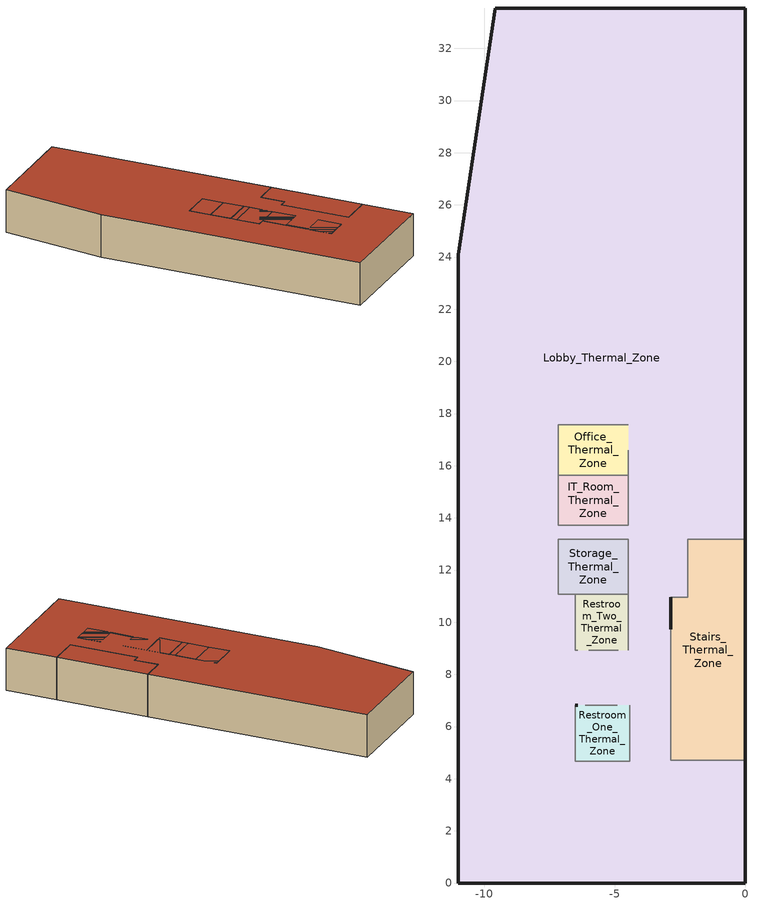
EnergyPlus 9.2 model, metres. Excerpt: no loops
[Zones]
IT_Room_Thermal_Zone
 floor ground (Interior Floor): -4.47,15.63 -4.47,13.72 -7.17,13.72 -7.17,15.63 z0
 wall to IT_Room_Thermal_Zone (Interior Wall): -7.17,13.72 -4.47,13.72 / -4.47,15.63 -7.17,15.63 z0:3.95
 wall adiabatic (Interior Wall): -7.17,15.63 -7.17,13.72 z0:3.95
 wall adiabatic (Interior Door): -4.47,13.72,3.95 -4.47,13.72,0 -4.47,14.68,0 -4.47,14.68,2.75 -4.47,15.63,2.75 -4.47,15.63,3.95
 roof outside (ASHRAE 189.1-2009 ExtRoof IEAD ClimateZone 2-5): -4.47,13.72 -4.47,15.63 -7.17,15.63 -7.17,13.72 z3.95
Lobby_Thermal_Zone
 floor ground (Interior Floor): -6.43,8.93 -6.43,6.82 -6.52,6.82 -6.52,8.93 z0; -4.47,13.72 -4.47,13.17 -7.17,13.17 -7.17,13.72 z0
 floor ground (Interior Door): 0,33.55 0,13.17 -2.2,13.17 -2.2,10.96 -2.85,10.96 -2.85,4.7 0,4.7 0,0 -11,0 -11,24.09 -9.59,33.55 z0
 wall outside (ASHRAE 189.1-2009 ExtWall Mass ClimateZone 3): 0,13.17 0,33.55 -9.59,33.55 -11,24.09 -11,0 0,0 0,4.7 z0:3.95
 wall adiabatic (Interior Wall): 0,4.7 -2.85,4.7 -2.85,10.96 -2.2,10.96 -2.2,13.17 0,13.17 z0:3.95
 roof outside (ASHRAE 189.1-2009 ExtRoof IEAD ClimateZone 2-5): -6.43,6.82 -6.43,8.93 -6.52,8.93 -6.52,6.82 z3.95; 0,0 0,4.7 -2.85,4.7 -2.85,10.96 -2.2,10.96 -2.2,13.17 0,13.17 0,33.55 -9.59,33.55 -11,24.09 -11,0 z3.95; -4.47,13.17 -4.47,13.72 -7.17,13.72 -7.17,13.17 z3.95
Office_Thermal_Zone
 floor ground (Interior Floor): -4.47,17.58 -4.47,15.63 -7.17,15.63 -7.17,17.58 z0
 wall to Office_Thermal_Zone (Interior Wall): -7.17,15.63 -4.47,15.63 / -4.47,17.58 -7.17,17.58 z0:3.95
 wall adiabatic (Interior Wall): -7.17,17.58 -7.17,15.63 z0:3.95
 wall adiabatic (Interior Door): -4.47,15.63 -4.47,16.6 z0:2.75
 roof outside (ASHRAE 189.1-2009 ExtRoof IEAD ClimateZone 2-5): -4.47,15.63 -4.47,17.58 -7.17,17.58 -7.17,15.63 z3.95
Restroom_One_Thermal_Zone
 floor ground (Interior Floor): -4.42,6.82 -4.42,4.67 -6.52,4.67 -6.52,6.82 z0
 wall outside (Interior Wall): -6.43,6.82 -6.52,6.82 z0:3.95
 wall to Restroom_One_Thermal_Zone (Interior Wall): -6.52,6.82 -6.52,4.67 -4.42,4.67 -4.42,6.82 z0:3.95; -4.9,6.82 -6.14,6.82 z0:3.41
 roof outside (ASHRAE 189.1-2009 ExtRoof IEAD ClimateZone 2-5): -4.42,4.67 -4.42,6.82 -6.52,6.82 -6.52,4.67 z3.95
Restroom_Two_Thermal_Zone
 floor ground (Interior Floor): -4.47,11.08 -4.47,8.93 -6.52,8.93 -6.52,11.08 z0
 wall adiabatic (Interior Wall): -5.99,8.93 -4.87,8.93 z0:3.05
 wall to Restroom_Two_Thermal_Zone (Interior Wall): -4.47,8.93 -4.47,11.08 -6.52,11.08 -6.52,8.93 -6.43,8.93 z0:3.95
 roof outside (ASHRAE 189.1-2009 ExtRoof IEAD ClimateZone 2-5): -4.47,8.93 -4.47,11.08 -6.52,11.08 -6.52,8.93 z3.95
Stairs_Thermal_Zone
 floor ground (Interior Floor): -2.2,13.17 0,13.17 0,4.7 -2.85,4.7 -2.85,10.96 -2.2,10.96 z0
 wall outside (Interior Door): -2.85,10.96 -2.85,9.73 z0:3.03
 wall outside (ASHRAE 189.1-2009 ExtWall Mass ClimateZone 3): 0,4.7 0,13.17 z0:3.95
 wall adiabatic (Interior Wall): -2.85,10.79 -2.85,9.92 z1.58:2.83; -2.2,13.17 -2.2,10.96 -2.85,10.96 z0:3.95
 wall to Stairs_Thermal_Zone (Interior Wall): -2.85,4.7 0,4.7 / 0,13.17 -2.2,13.17 z0:3.95
 wall adiabatic (Interior Door): -2.85,10.96,3.95 -2.85,10.96,3.03 -2.85,9.73,3.03 -2.85,9.73,0 -2.85,4.7,0 -2.85,4.7,3.95
 roof outside (ASHRAE 189.1-2009 ExtRoof IEAD ClimateZone 2-5): 0,4.7 0,13.17 -2.2,13.17 -2.2,10.96 -2.85,10.96 -2.85,4.7 z3.95
Storage_Thermal_Zone
 floor ground (Interior Floor): -4.47,13.17 -4.47,11.08 -7.17,11.08 -7.17,13.17 z0
 wall adiabatic (Interior Wall): -7.17,11.08 -6.52,11.08 / -4.47,11.08 -4.47,13.17 z0:3.95; -7.17,13.17,3.95 -7.17,13.17,0 -7.17,12.13,0 -7.17,12.13,3.02 -7.17,11.08,3.02 -7.17,11.08,3.95
 wall to Storage_Thermal_Zone (Interior Wall): -6.52,11.08 -4.47,11.08 / -4.47,13.17 -7.17,13.17 z0:3.95
 roof outside (ASHRAE 189.1-2009 ExtRoof IEAD ClimateZone 2-5): -4.47,11.08 -4.47,13.17 -7.17,13.17 -7.17,11.08 z3.95
[Building]
Koios: North Axis {deg}=0
[Site:Location]
Site 1: Latitude {deg}=0; Longitude {deg}=0; Time Zone {hr}=0; Elevation {m}=0
[SizingPeriod:WeatherFileDays]
DesignDay: Begin Month=1; Begin Day of Month=1; End Month=12; End Day of Month=31; Day of Week for Start Day=Monday; Use Weather File Daylight Saving Period=Yes; Use Weather File Rain and Snow Indicators=Yes
[Material] Thermal Absorptance=0.9
Name | Roughness | Thickness {m} | Conductivity {W/m-K} | Density {kg/m3} | Specific Heat {J/kg-K} | Solar Absorptance | Visible Absorptance
1/2IN Gypsum | Smooth | 0.0127 | 0.16 | 784.9 | 830 | 0.4 | 0.4
1IN Stucco | Smooth | 0.0253 | 0.6918 | 1858 | 837 | 0.92 | 0.92
8IN Concrete HW | MediumRough | 0.2033 | 1.7296 | 2243 | 837 | 0.65 | 0.65
F16 Acoustic tile | MediumSmooth | 0.0191 | 0.06 | 368 | 590 | 0.3 | 0.3
G01a 19mm gypsum board | MediumSmooth | 0.019 | 0.16 | 800 | 1090 | 0.4 | 0.4
G05 25mm wood | MediumSmooth | 0.0254 | 0.15 | 608 | 1630 | 0.5 | 0.5
M11 100mm lightweight concrete | MediumRough | 0.1016 | 0.53 | 1280 | 840 | 0.5 | 0.5
Metal Decking | MediumSmooth | 0.0015 | 45.006 | 7680 | 418.4 | 0.6 | 0.6
Roof Insulation [21] | MediumRough | 0.2105 | 0.049 | 265 | 836.8 | 0.7 | 0.7
Roof Membrane | VeryRough | 0.0095 | 0.16 | 1121.29 | 1460 | 0.7 | 0.7
Wall Insulation [36] | MediumRough | 0.0566 | 0.0432 | 91 | 837 | 0.5 | 0.5
[Material:AirGap]
Name | Thermal Resistance {m2-K/W}
F04 Wall air space resistance | 0.15
F05 Ceiling air space resistance | 0.18
[Construction]
ASHRAE 189.1-2009 ExtRoof IEAD ClimateZone 2-5: Roof Membrane, Roof Insulation [21], Metal Decking
ASHRAE 189.1-2009 ExtWall Mass ClimateZone 3: 1IN Stucco, 8IN Concrete HW, Wall Insulation [36], 1/2IN Gypsum
Interior Door: G05 25mm wood
Interior Floor: F16 Acoustic tile, F05 Ceiling air space resistance, M11 100mm lightweight concrete
Interior Wall: G01a 19mm gypsum board, F04 Wall air space resistance, G01a 19mm gypsum board
[Zone] Part of Total Floor Area=Yes
Name | Volume {m3}
IT_Room_Thermal_Zone | 20.26
Lobby_Thermal_Zone | 1348.39
Office_Thermal_Zone | 20.8
Restroom_One_Thermal_Zone | 17.83
Restroom_Two_Thermal_Zone | 17.41
Stairs_Thermal_Zone | 89.71
Storage_Thermal_Zone | 22.4
[InternalMass] Construction=Interior Wall; Zone or ZoneList=Lobby_Thermal_Zone
Name | Surface Area {m2}
Merged Lobby_Divided_Wall_Four - Lobby_Divided_Wall_Two | 0.391705
Merged Lobby_Divided_Wall_One - Lobby_Divided_Wall_Three | 8.295
Merged Mechanical_Equipement_Wall_Four - Mechanical_Equipement_Wall_Two | 10.665
Merged Mechanical_Equipement_Wall_One - Mechanical_Equipement_Wall_Three | 2.1725
[People] Zone or ZoneList=Lobby_Thermal_Zone; Number of People Schedule=Office Misc Occ; Number of People Calculation Method=People; Fraction Radiant=0.3; Activity Level Schedule=Office Activity
Name | Number of People
189.1-2009 - Office - Lobby - CZ1-3 People 1 | 36.5618
189.1-2009 - Office - Lobby - CZ1-3 People 2 | 0.0224157
[Lights] Zone or ZoneList=Lobby_Thermal_Zone; Schedule=Office Bldg Light; Design Level Calculation Method=LightingLevel; Fraction Replaceable=1
Name | Lighting Level {W}
189.1-2009 - Office - Elec/MechRoom - CZ1-3 Lights 1 | 21.5789
189.1-2009 - Office - Lobby - CZ1-3 Lights 1 | 4277.73
189.1-2009 - Office - Lobby - CZ1-3 Lights 2 | 2.62263
[ElectricEquipment] Zone or ZoneList=Lobby_Thermal_Zone; Schedule=Office Bldg Equip; Design Level Calculation Method=EquipmentLevel
Name | Design Level {W}
189.1-2009 - Office - Elec/MechRoom - CZ1-3 Electric Equipment 1 | 4.31579
189.1-2009 - Office - Lobby - CZ1-3 Electric Equipment 1 | 255.933
189.1-2009 - Office - Lobby - CZ1-3 Electric Equipment 2 | 0.15691
[ZoneInfiltration:DesignFlowRate] Zone or ZoneList=Lobby_Thermal_Zone; Schedule=Office Infil Quarter On; Design Flow Rate Calculation Method=Flow/Zone
Name | Design Flow Rate {m3/s}
189.1-2009 - Office - Elec/MechRoom - CZ1-3 Infiltration 1 | 0.000448856
189.1-2009 - Office - Lobby - CZ1-3 Infiltration | 0.214294
189.1-2009 - Office - Lobby - CZ1-3 Infiltration 2 | 6.29451e-05
[ZoneCrossMixing] Schedule=Doors Schedule; Design Flow Rate Calculation Method=Flow/Zone; Design Flow Rate {m3/s}=0.1; Delta Temperature {deltaC}=0.5
Name | Zone | Source Zone
Lobby-Office | Lobby_Thermal_Zone | Office_Thermal_Zone
Office-Lobby | Office_Thermal_Zone | Lobby_Thermal_Zone
Lobby-IT_Room | Lobby_Thermal_Zone | IT_Room_Thermal_Zone
IT_Room-Lobby | IT_Room_Thermal_Zone | Lobby_Thermal_Zone
Lobby-Storage | Lobby_Thermal_Zone | Storage_Thermal_Zone
Storage-Lobby | Storage_Thermal_Zone | Lobby_Thermal_Zone
Lobby-Restroom_Two | Lobby_Thermal_Zone | Restroom_Two_Thermal_Zone
Restroom_Two-Lobby | Restroom_Two_Thermal_Zone | Lobby_Thermal_Zone
Lobby-Restroom_One | Lobby_Thermal_Zone | Restroom_One_Thermal_Zone
Restroom_One-Lobby | Restroom_One_Thermal_Zone | Lobby_Thermal_Zone
Lobby-Stairs | Lobby_Thermal_Zone | Stairs_Thermal_Zone
Stairs-Lobby | Stairs_Thermal_Zone | Lobby_Thermal_Zone
[GroundHeatExchanger:System]
Vertical Ground Heat Exchanger: Design Flow Rate {m3/s}=0.0033; Undisturbed Ground Temperature Model Type=Site:GroundTemperature:Undisturbed:KusudaAchenbach; Undisturbed Ground Temperature Model=Vertical Ground Heat Exchanger Ground Temps; Ground Thermal Conductivity {W/m-K}=0.692626; Ground Thermal Heat Capacity {J/m3-K}=2.347e+06; GHE:Vertical:ResponseFactors Object=Vertical Ground Heat Exchanger g-functions
[GroundHeatExchanger:Vertical:Properties]
Vertical Ground Heat Exchanger Props: Depth of Top of Borehole {m}=1; Borehole Length {m}=76.2; Borehole Diameter {m}=0.127016; Grout Thermal Conductivity {W/m-K}=0.692626; Grout Thermal Heat Capacity {J/m3-K}=3.90E+06; Pipe Thermal Conductivity {W/m-K}=0.391312; Pipe Thermal Heat Capacity {J/m3-K}=1.542e+06; Pipe Outer Diameter {m}=0.0266667; Pipe Thickness {m}=0.00241285; U-Tube Distance {m}=0.051225
[GroundHeatExchanger:ResponseFactors]
Vertical Ground Heat Exchanger g-functions: GHE:Vertical:Properties Object=Vertical Ground Heat Exchanger Props; Number of Boreholes=120; G-Function Reference Ratio=0.0005; g-Function Ln(T/Ts) Value 1=-15.2996; g-Function g Value 1=-0.348322; g-Function Ln(T/Ts) Value 2=-14.201; g-Function g Value 2=0.022208; g-Function Ln(T/Ts) Value 3=-13.2202; g-Function g Value 3=0.412345; g-Function Ln(T/Ts) Value 4=-12.2086; g-Function g Value 4=0.867498; g-Function Ln(T/Ts) Value 5=-11.1888; g-Function g Value 5=1.357839; g-Function Ln(T/Ts) Value 6=-10.1816; g-Function g Value 6=1.852024; g-Function Ln(T/Ts) Value 7=-9.1815; g-Function g Value 7=2.345656; g-Function Ln(T/Ts) Value 8=-8.6809; g-Function g Value 8=2.593958; g-Function Ln(T/Ts) Value 9=-8.5; g-Function g Value 9=2.679; g-Function Ln(T/Ts) Value 10=-7.8; g-Function g Value 10=3.023; g-Function Ln(T/Ts) Value 11=-7.2; g-Function g Value 11=3.32; g-Function Ln(T/Ts) Value 12=-6.5; g-Function g Value 12=3.681; g-Function Ln(T/Ts) Value 13=-5.9; g-Function g Value 13=4.071; g-Function Ln(T/Ts) Value 14=-5.2; g-Function g Value 14=4.828; g-Function Ln(T/Ts) Value 15=-4.5; g-Function g Value 15=6.253; g-Function Ln(T/Ts) Value 16=-3.963; g-Function g Value 16=7.894; g-Function Ln(T/Ts) Value 17=-3.27; g-Function g Value 17=11.82; g-Function Ln(T/Ts) Value 18=-2.864; g-Function g Value 18=15.117; g-Function Ln(T/Ts) Value 19=-2.577; g-Function g Value 19=18.006; g-Function Ln(T/Ts) Value 20=-2.171; g-Function g Value 20=22.887; g-Function Ln(T/Ts) Value 21=-1.884; g-Function g Value 21=26.924; g-Function Ln(T/Ts) Value 22=-1.191; g-Function g Value 22=38.004; g-Function Ln(T/Ts) Value 23=-0.497; g-Function g Value 23=49.919; g-Function Ln(T/Ts) Value 24=-0.274; g-Function g Value 24=53.407; g-Function Ln(T/Ts) Value 25=-0.051; g-Function g Value 25=56.632; g-Function Ln(T/Ts) Value 26=0.196; g-Function g Value 26=59.825; g-Function Ln(T/Ts) Value 27=0.419; g-Function g Value 27=62.349; g-Function Ln(T/Ts) Value 28=0.642; g-Function g Value 28=64.524; g-Function Ln(T/Ts) Value 29=0.873; g-Function g Value 29=66.412; g-Function Ln(T/Ts) Value 30=1.112; g-Function g Value 30=67.993; g-Function Ln(T/Ts) Value 31=1.335; g-Function g Value 31=69.162; g-Function Ln(T/Ts) Value 32=1.679; g-Function g Value 32=70.476; g-Function Ln(T/Ts) Value 33=2.028; g-Function g Value 33=71.361; g-Function Ln(T/Ts) Value 34=2.275; g-Function g Value 34=71.79; g-Function Ln(T/Ts) Value 35=3.003; g-Function g Value 35=72.511
[EnergyManagementSystem:Sensor]
Name | Output:Variable or Output:Meter Index Key | Output:Variable or Output:Meter
OA_Press | Environment | Site Outdoor Air Barometric Pressure
IT_Room_Zone | IT_Room | Zone Air Temperature
IT_Room_Cool_Setpoint | IT_Room | Zone Thermostat Cooling Setpoint Temperature
IT_Room_Heat_Setpoint | IT_Room | Zone Thermostat Heating Setpoint Temperature
On_Off | FANAVAILSCHED | Schedule Value
[EnergyManagementSystem:ProgramCallingManager]
IT_Room Mixing Box Manager: BeginTimestepBeforePredictor; IT_Room_MixingProgram
Lobby Mixing Box Manager: BeginTimestepBeforePredictor; Lobby_MixingProgram
Office Mixing Box Manager: BeginTimestepBeforePredictor; Office_MixingProgram
Restroom_One Mixing Box Manager: BeginTimestepBeforePredictor; Restroom_One_MixingProgram
Restroom_Two Mixing Box Manager: BeginTimestepBeforePredictor; Restroom_Two_MixingProgram
Stairs Mixing Box Manager: BeginTimestepBeforePredictor; Stairs_MixingProgram
Storage Mixing Box Manager: BeginTimestepBeforePredictor; Storage_MixingProgram
[EnergyManagementSystem:Program]
IT_Room_MixingProgram: Set IT_Room_Mixing_Flow = 0.05
Lobby_MixingProgram: Set Lobby_Mixing_Flow = 0.05
Office_MixingProgram: Set Office_Mixing_Flow = 0.05
Restroom_One_MixingProgram: Set Restroom_One_Mixing_Flow = 0.05
Restroom_Two_MixingProgram: Set Restroom_Two_Mixing_Flow = 0.05
Stairs_MixingProgram: Set Stairs_Mixing_Flow = 0.05
Storage_MixingProgram: Set Storage_Mixing_Flow = 0.05
[EnergyManagementSystem:GlobalVariable]
IT_Room_CWCoil_Air_Mdot; IT_Room_CWCoil_Water_Mdot; IT_Room_CWCoil_Water_Mdot_Max; IT_Room_CWCoil_Coil_Eff; IT_Room_CWCoil_Air_Toutlet; IT_Room_CWCoil_Tot_Cool_Power; IT_Room_CWCoil_Air_Woutlet; IT_Room_CWCoil_Water_Toutlet; IT_Room_CWCoil_Asad; IT_Room_CWCoil_Bsad; IT_Room_CWCoil_Acd; IT_Room_CWCoil_Bcd; IT_Room_CWCoil_UA; IT_Room_CWCoil_InletCoeff
IT_Room_HWCoil_Air_Mdot; IT_Room_HWCoil_Water_Mdot; IT_Room_HWCoil_Water_Mdot_Max; IT_Room_HWCoil_Coil_Eff; IT_Room_HWCoil_Air_Toutlet; IT_Room_HWCoil_Tot_Cool_Power; IT_Room_HWCoil_Air_Woutlet; IT_Room_HWCoil_Water_Toutlet; IT_Room_HWCoil_Asad; IT_Room_HWCoil_Bsad; IT_Room_HWCoil_Acd; IT_Room_HWCoil_Bcd; IT_Room_HWCoil_UA; IT_Room_HWCoil_InletCoeff
Lobby_CWCoil_Air_Mdot; Lobby_CWCoil_Water_Mdot; Lobby_CWCoil_Water_Mdot_Max; Lobby_CWCoil_Coil_Eff; Lobby_CWCoil_Air_Toutlet; Lobby_CWCoil_Tot_Cool_Power; Lobby_CWCoil_Air_Woutlet; Lobby_CWCoil_Water_Toutlet; Lobby_CWCoil_Asad; Lobby_CWCoil_Bsad; Lobby_CWCoil_Acd; Lobby_CWCoil_Bcd; Lobby_CWCoil_UA; Lobby_CWCoil_InletCoeff
Lobby_HWCoil_Air_Mdot; Lobby_HWCoil_Water_Mdot; Lobby_HWCoil_Water_Mdot_Max; Lobby_HWCoil_Coil_Eff; Lobby_HWCoil_Air_Toutlet; Lobby_HWCoil_Tot_Cool_Power; Lobby_HWCoil_Air_Woutlet; Lobby_HWCoil_Water_Toutlet; Lobby_HWCoil_Asad; Lobby_HWCoil_Bsad; Lobby_HWCoil_Acd; Lobby_HWCoil_Bcd; Lobby_HWCoil_UA; Lobby_HWCoil_InletCoeff
Office_CWCoil_Air_Mdot; Office_CWCoil_Water_Mdot; Office_CWCoil_Water_Mdot_Max; Office_CWCoil_Coil_Eff; Office_CWCoil_Air_Toutlet; Office_CWCoil_Tot_Cool_Power; Office_CWCoil_Air_Woutlet; Office_CWCoil_Water_Toutlet; Office_CWCoil_Asad; Office_CWCoil_Bsad; Office_CWCoil_Acd; Office_CWCoil_Bcd; Office_CWCoil_UA; Office_CWCoil_InletCoeff
Office_HWCoil_Air_Mdot; Office_HWCoil_Water_Mdot; Office_HWCoil_Water_Mdot_Max; Office_HWCoil_Coil_Eff; Office_HWCoil_Air_Toutlet; Office_HWCoil_Tot_Cool_Power; Office_HWCoil_Air_Woutlet; Office_HWCoil_Water_Toutlet; Office_HWCoil_Asad; Office_HWCoil_Bsad; Office_HWCoil_Acd; Office_HWCoil_Bcd; Office_HWCoil_UA; Office_HWCoil_InletCoeff
Restroom_One_CWCoil_Air_Mdot; Restroom_One_CWCoil_Water_Mdot; Restroom_One_CWCoil_Water_Mdot_Max; Restroom_One_CWCoil_Coil_Eff; Restroom_One_CWCoil_Air_Toutlet; Restroom_One_CWCoil_Tot_Cool_Power; Restroom_One_CWCoil_Air_Woutlet; Restroom_One_CWCoil_Water_Toutlet; Restroom_One_CWCoil_Asad; Restroom_One_CWCoil_Bsad; Restroom_One_CWCoil_Acd; Restroom_One_CWCoil_Bcd; Restroom_One_CWCoil_UA; Restroom_One_CWCoil_InletCoeff
Restroom_One_HWCoil_Air_Mdot; Restroom_One_HWCoil_Water_Mdot; Restroom_One_HWCoil_Water_Mdot_Max; Restroom_One_HWCoil_Coil_Eff; Restroom_One_HWCoil_Air_Toutlet; Restroom_One_HWCoil_Tot_Cool_Power; Restroom_One_HWCoil_Air_Woutlet; Restroom_One_HWCoil_Water_Toutlet; Restroom_One_HWCoil_Asad; Restroom_One_HWCoil_Bsad; Restroom_One_HWCoil_Acd; Restroom_One_HWCoil_Bcd; Restroom_One_HWCoil_UA; Restroom_One_HWCoil_InletCoeff
Restroom_Two_CWCoil_Air_Mdot; Restroom_Two_CWCoil_Water_Mdot; Restroom_Two_CWCoil_Water_Mdot_Max; Restroom_Two_CWCoil_Coil_Eff; Restroom_Two_CWCoil_Air_Toutlet; Restroom_Two_CWCoil_Tot_Cool_Power; Restroom_Two_CWCoil_Air_Woutlet; Restroom_Two_CWCoil_Water_Toutlet; Restroom_Two_CWCoil_Asad; Restroom_Two_CWCoil_Bsad; Restroom_Two_CWCoil_Acd; Restroom_Two_CWCoil_Bcd; Restroom_Two_CWCoil_UA; Restroom_Two_CWCoil_InletCoeff
Restroom_Two_HWCoil_Air_Mdot; Restroom_Two_HWCoil_Water_Mdot; Restroom_Two_HWCoil_Water_Mdot_Max; Restroom_Two_HWCoil_Coil_Eff; Restroom_Two_HWCoil_Air_Toutlet; Restroom_Two_HWCoil_Tot_Cool_Power; Restroom_Two_HWCoil_Air_Woutlet; Restroom_Two_HWCoil_Water_Toutlet; Restroom_Two_HWCoil_Asad; Restroom_Two_HWCoil_Bsad; Restroom_Two_HWCoil_Acd; Restroom_Two_HWCoil_Bcd; Restroom_Two_HWCoil_UA; Restroom_Two_HWCoil_InletCoeff
Stairs_CWCoil_Air_Mdot; Stairs_CWCoil_Water_Mdot; Stairs_CWCoil_Water_Mdot_Max; Stairs_CWCoil_Coil_Eff; Stairs_CWCoil_Air_Toutlet; Stairs_CWCoil_Tot_Cool_Power; Stairs_CWCoil_Air_Woutlet; Stairs_CWCoil_Water_Toutlet; Stairs_CWCoil_Asad; Stairs_CWCoil_Bsad; Stairs_CWCoil_Acd; Stairs_CWCoil_Bcd; Stairs_CWCoil_UA; Stairs_CWCoil_InletCoeff
Stairs_HWCoil_Air_Mdot; Stairs_HWCoil_Water_Mdot; Stairs_HWCoil_Water_Mdot_Max; Stairs_HWCoil_Coil_Eff; Stairs_HWCoil_Air_Toutlet; Stairs_HWCoil_Tot_Cool_Power; Stairs_HWCoil_Air_Woutlet; Stairs_HWCoil_Water_Toutlet; Stairs_HWCoil_Asad; Stairs_HWCoil_Bsad; Stairs_HWCoil_Acd; Stairs_HWCoil_Bcd; Stairs_HWCoil_UA; Stairs_HWCoil_InletCoeff
Storage_CWCoil_Air_Mdot; Storage_CWCoil_Water_Mdot; Storage_CWCoil_Water_Mdot_Max; Storage_CWCoil_Coil_Eff; Storage_CWCoil_Air_Toutlet; Storage_CWCoil_Tot_Cool_Power; Storage_CWCoil_Air_Woutlet; Storage_CWCoil_Water_Toutlet; Storage_CWCoil_Asad; Storage_CWCoil_Bsad; Storage_CWCoil_Acd; Storage_CWCoil_Bcd; Storage_CWCoil_UA; Storage_CWCoil_InletCoeff
Storage_HWCoil_Air_Mdot; Storage_HWCoil_Water_Mdot; Storage_HWCoil_Water_Mdot_Max; Storage_HWCoil_Coil_Eff; Storage_HWCoil_Air_Toutlet; Storage_HWCoil_Tot_Cool_Power; Storage_HWCoil_Air_Woutlet; Storage_HWCoil_Water_Toutlet; Storage_HWCoil_Asad; Storage_HWCoil_Bsad; Storage_HWCoil_Acd; Storage_HWCoil_Bcd; Storage_HWCoil_UA; Storage_HWCoil_InletCoeff
Air_Mdot; Air_Tsp; Water_Mdot; Water_cp; Air_Tinlet; Water_Tinlet; Air_Winlet; Water_Mdot_Max; Coil_Eff; Water_MdotRequest; Air_Tout; Air_Toutlet; Tot_Cool_Power; Air_Wout; Air_Woutlet; Water_Tout; Water_Toutlet; Asad; Bsad; Acd; Bcd; UA
[ExternalInterface:Variable] Initial Value=1
CoolingCoil_mcITRoom; CoolingCoil_mcLobby; CoolingCoil_mcOffice; CoolingCoil_mcRestroomOne; CoolingCoil_mcRestroomTwo; CoolingCoil_mcStairs; CoolingCoil_mcStorage; HeatingCoil_mcITRoom; HeatingCoil_mcLobby; HeatingCoil_mcOffice; HeatingCoil_mcRestroomOne; HeatingCoil_mcRestroomTwo; HeatingCoil_mcStairs; HeatingCoil_mcStorage
[AvailabilityManager:Scheduled] Schedule=FANAVAILSCHED
AHU IT_Room Availability 1; AHU Lobby Availability 1; AHU Office Availability 1; AHU Restroom_One Availability 1; AHU Restroom_Two Availability 1; AHU Stairs Availability 1; AHU Storage Availability 1; Cooling Pump Availability; Heating Pump Availability; Condenser Circ Pump Availability
[Schedule:Day:Interval]
Office Bldg Light Default Schedule: No, 05:00, 0.05, 07:00, 0.1, 08:00, 0.3, 17:00, 0.9, 18:00, 0.7, 20:00, 0.5, 22:00, 0.3, 23:00, 0.1, 24:00, 0.05
Office Bldg Light Rule 2 Day Schedule: No, 06:00, 0.05, 08:00, 0.1, 14:00, 0.5, 17:00, 0.15, 24:00, 0.05
Office Bldg Light Rule 1 Day Schedule: No, 24:00, 0.05
Office Bldg Light Summer Design Day; Office Bldg Equip Summer Design Day; Office Infil Quarter On Rule 1 Day Schedule: No, 24:00, 1
Office Bldg Light Winter Design Day; Office Bldg Equip Winter Design Day; Office Bldg Occ Rule 1 Day Schedule 1; Office Bldg Occ Winter Design Day 1: No, 24:00, 0
Office Activity Default Schedule; Office Activity Summer Design Day; Office Activity Winter Design Day: No, 24:00, 132
Office Bldg Equip Default Schedule: No, 08:00, 0.4, 12:00, 0.9, 13:00, 0.8, 17:00, 0.9, 18:00, 0.8, 20:00, 0.6, 22:00, 0.5, 24:00, 0.4
Office Bldg Equip Rule 1 Day Schedule: No, 24:00, 0.3
Office Bldg Equip Rule 2 Day Schedule: No, 06:00, 0.3, 08:00, 0.4, 14:00, 0.5, 17:00, 0.35, 24:00, 0.3
Office Bldg Occ Default Schedule 1: No, 06:00, 0, 07:00, 0.1, 08:00, 0.2, 20:00, 0.4, 22:00, 0.1, 24:00, 0.05
Office Bldg Occ Rule 2 Day Schedule 1: No, 06:00, 0, 08:00, 0.1, 14:00, 0.25, 17:00, 0.1, 24:00, 0
Office Bldg Occ Summer Design Day 1: No, 06:00, 0, 22:00, 1, 24:00, 0.05
Office Infil Quarter On Default Schedule; Office Infil Quarter On Summer Design Day: No, 06:00, 1, 22:00, 0.25, 24:00, 1
Office Infil Quarter On Rule 2 Day Schedule; Office Infil Quarter On Winter Design Day: No, 06:00, 1, 18:00, 0.25, 24:00, 1
[Schedule:Week:Daily]
Office Bldg Light Week Rule - Jan1-Jan3: Office Bldg Light Default Schedule, Office Bldg Light Default Schedule, Office Bldg Light Default Schedule, Office Bldg Light Default Schedule, Office Bldg Light Default Schedule, Office Bldg Light Default Schedule, Office Bldg Light Rule 2 Day Schedule, Office Bldg Light Default Schedule, Office Bldg Light Summer Design Day, Office Bldg Light Winter Design Day, Office Bldg Light Default Schedule, Office Bldg Light Default Schedule
Office Bldg Light Week Rule - Jan4-Dec31: Office Bldg Light Rule 1 Day Schedule, Office Bldg Light Default Schedule, Office Bldg Light Default Schedule, Office Bldg Light Default Schedule, Office Bldg Light Default Schedule, Office Bldg Light Default Schedule, Office Bldg Light Rule 2 Day Schedule, Office Bldg Light Default Schedule, Office Bldg Light Summer Design Day, Office Bldg Light Winter Design Day, Office Bldg Light Default Schedule, Office Bldg Light Default Schedule
Office Activity Week Rule - Jan1-Dec31: Office Activity Default Schedule, Office Activity Default Schedule, Office Activity Default Schedule, Office Activity Default Schedule, Office Activity Default Schedule, Office Activity Default Schedule, Office Activity Default Schedule, Office Activity Default Schedule, Office Activity Summer Design Day, Office Activity Winter Design Day, Office Activity Default Schedule, Office Activity Default Schedule
Office Bldg Equip Week Rule - Jan1-Jan3: Office Bldg Equip Default Schedule, Office Bldg Equip Default Schedule, Office Bldg Equip Default Schedule, Office Bldg Equip Default Schedule, Office Bldg Equip Default Schedule, Office Bldg Equip Default Schedule, Office Bldg Equip Rule 2 Day Schedule, Office Bldg Equip Default Schedule, Office Bldg Equip Summer Design Day, Office Bldg Equip Winter Design Day, Office Bldg Equip Default Schedule, Office Bldg Equip Default Schedule
Office Bldg Equip Week Rule - Jan4-Dec31: Office Bldg Equip Rule 1 Day Schedule, Office Bldg Equip Default Schedule, Office Bldg Equip Default Schedule, Office Bldg Equip Default Schedule, Office Bldg Equip Default Schedule, Office Bldg Equip Default Schedule, Office Bldg Equip Rule 2 Day Schedule, Office Bldg Equip Default Schedule, Office Bldg Equip Summer Design Day, Office Bldg Equip Winter Design Day, Office Bldg Equip Default Schedule, Office Bldg Equip Default Schedule
Office Infil Quarter On Week Rule - Jan1-Jan3: Office Infil Quarter On Default Schedule, Office Infil Quarter On Default Schedule, Office Infil Quarter On Default Schedule, Office Infil Quarter On Default Schedule, Office Infil Quarter On Default Schedule, Office Infil Quarter On Default Schedule, Office Infil Quarter On Rule 2 Day Schedule, Office Infil Quarter On Default Schedule, Office Infil Quarter On Summer Design Day, Office Infil Quarter On Winter Design Day, Office Infil Quarter On Default Schedule, Office Infil Quarter On Default Schedule
Office Infil Quarter On Week Rule - Jan4-Dec31: Office Infil Quarter On Rule 1 Day Schedule, Office Infil Quarter On Default Schedule, Office Infil Quarter On Default Schedule, Office Infil Quarter On Default Schedule, Office Infil Quarter On Default Schedule, Office Infil Quarter On Default Schedule, Office Infil Quarter On Rule 2 Day Schedule, Office Infil Quarter On Default Schedule, Office Infil Quarter On Summer Design Day, Office Infil Quarter On Winter Design Day, Office Infil Quarter On Default Schedule, Office Infil Quarter On Default Schedule
Office Misc Occ Week Rule - Jan1-Jan3: Office Bldg Occ Default Schedule 1, Office Bldg Occ Default Schedule 1, Office Bldg Occ Default Schedule 1, Office Bldg Occ Default Schedule 1, Office Bldg Occ Default Schedule 1, Office Bldg Occ Default Schedule 1, Office Bldg Occ Rule 2 Day Schedule 1, Office Bldg Occ Default Schedule 1, Office Bldg Occ Summer Design Day 1, Office Bldg Occ Winter Design Day 1, Office Bldg Occ Default Schedule 1, Office Bldg Occ Default Schedule 1
Office Misc Occ Week Rule - Jan4-Dec31: Office Bldg Occ Rule 1 Day Schedule 1, Office Bldg Occ Default Schedule 1, Office Bldg Occ Default Schedule 1, Office Bldg Occ Default Schedule 1, Office Bldg Occ Default Schedule 1, Office Bldg Occ Default Schedule 1, Office Bldg Occ Rule 2 Day Schedule 1, Office Bldg Occ Default Schedule 1, Office Bldg Occ Summer Design Day 1, Office Bldg Occ Winter Design Day 1, Office Bldg Occ Default Schedule 1, Office Bldg Occ Default Schedule 1
[Schedule:Year]
Office Bldg Light: Office Bldg Light Week Rule - Jan1-Jan3, 1, 1, 1, 3, Office Bldg Light Week Rule - Jan4-Dec31, 1, 4, 12, 31
Office Activity: Office Activity Week Rule - Jan1-Dec31, 1, 1, 12, 31
Office Bldg Equip: Office Bldg Equip Week Rule - Jan1-Jan3, 1, 1, 1, 3, Office Bldg Equip Week Rule - Jan4-Dec31, 1, 4, 12, 31
Office Infil Quarter On: Office Infil Quarter On Week Rule - Jan1-Jan3, 1, 1, 1, 3, Office Infil Quarter On Week Rule - Jan4-Dec31, 1, 4, 12, 31
Office Misc Occ: Office Misc Occ Week Rule - Jan1-Jan3, 1, 1, 1, 3, Office Misc Occ Week Rule - Jan4-Dec31, 1, 4, 12, 31
[Schedule:Compact]
Doors Schedule: Through: 12/31, For: Weekdays SummerDesignDay WinterDesignDay, Until: 09:00, 0, Until: 11:00, 1, Until: 24:00, 0, For: WeekEnds Holidays AllOtherDays, Until: 24:00, 0
FANAVAILSCHED: Through: 12/31, For: Weekdays, Until: 7:00, 0, Until: 17:00, 1, Until: 24:00, 0, For: Weekends Holidays CustomDay1 CustomDay2, Until: 24:00, 0, For: SummerDesignDay WinterDesignDay, Until: 24:00, 1
